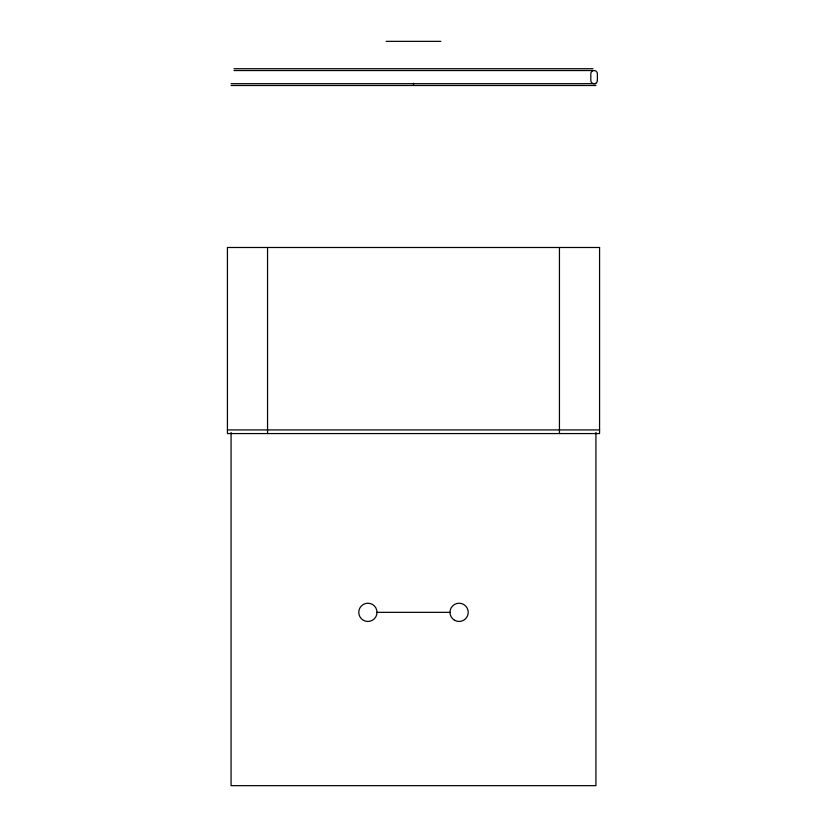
<?xml version="1.0" encoding="UTF-8"?>
<svg xmlns="http://www.w3.org/2000/svg" width="827" height="827" viewBox="0 0 827 827"><rect width="100%" height="100%" fill="white"/><g stroke="black" fill="none" stroke-linecap="round" stroke-linejoin="round"><path stroke-width="1.24" d="M386.137 41.35L440.863 41.35M233.989 68.713L593.011 68.713M233.989 70.543L593.011 70.543M231.074 83.672L595.926 83.672M231.074 85.501L595.926 85.501M227.425 429.916L599.575 429.916M377.019 612.342A9.118 9.118 0 0 0 363.332 604.444A9.118 9.118 0 0 0 363.332 620.24A9.118 9.118 0 0 0 377.019 612.342L449.981 612.342M595.926 432.5L595.926 785.65L231.074 785.65L231.074 432.5M559.445 247.49L559.445 433.565M413.5 83.31L413.5 85.129M267.555 247.49L267.555 433.565M599.575 247.49L227.425 247.49L227.425 433.565L599.575 433.565L599.575 247.49M597.383 80.384L597.383 73.82A3.287 3.287 0 0 0 594.106 70.543A3.287 3.287 0 0 0 590.819 73.82L590.819 80.384A3.287 3.287 0 0 0 594.106 83.672A3.287 3.287 0 0 0 597.383 80.384M454.55 620.24A9.118 9.118 0 0 0 468.227 612.342A9.118 9.118 0 0 0 454.55 604.444A9.118 9.118 0 0 0 454.55 620.24"/></g></svg>
